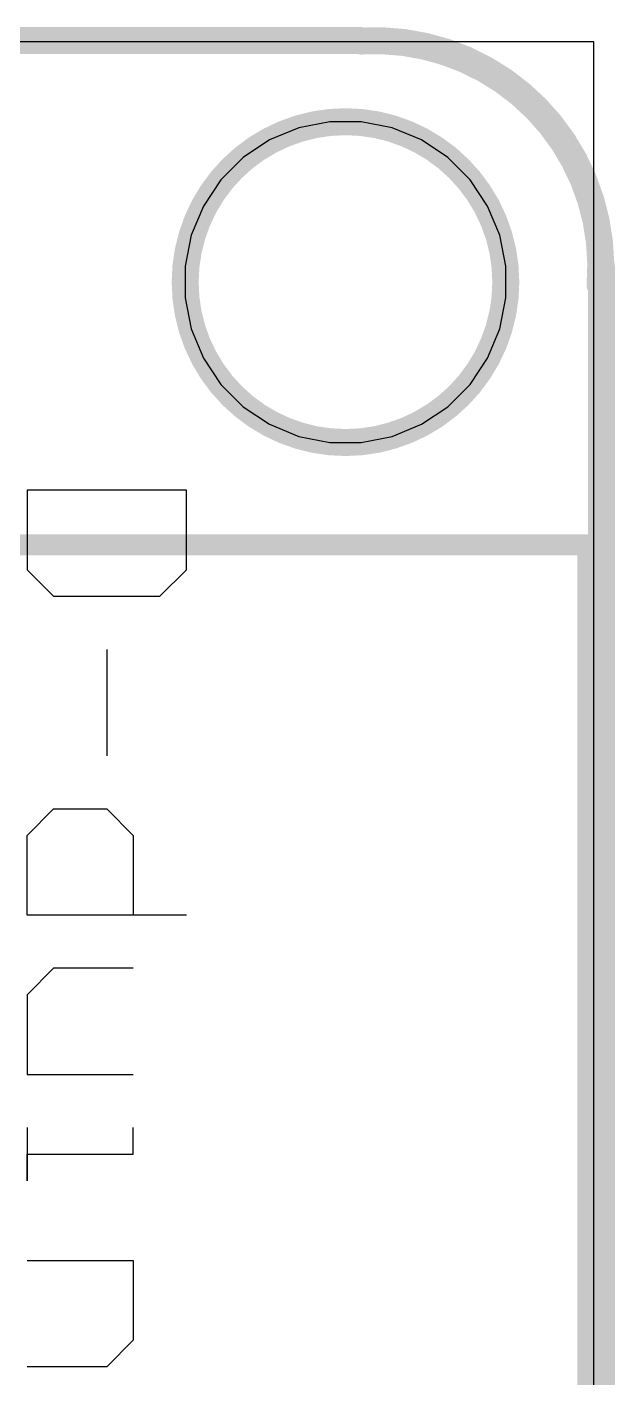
# Model space of a CAD drawing. Header units: millimetres. Extents: x 2.44 to 5.37, y 2.91 to 4.14.
# Drawn here: x 5.152 to 5.37, y 3.503 to 4.003 of the extents above; entities that cross this region are included whole.
import ezdxf

# ---------------------------------------------------------------- set-up
doc = ezdxf.new("R2010")
doc.units = ezdxf.units.MM
doc.header["$MEASUREMENT"] = 0
for name, color, linetype in [('BottomLayer', 5, 'Continuous'), ('BottomOverlay', 54, 'Continuous'), ('KeepOutLayer', 6, 'Continuous'), ('MidLayer1', 16, 'Continuous'), ('MidLayer2', 76, 'Continuous'), ('MultiLayer', 9, 'Continuous'), ('TopLayer', 1, 'Continuous'), ('TopOverlay', 2, 'Continuous')]:
    doc.layers.add(name, color=color, linetype=linetype)

# ---------------------------------------------------------------- blocks, each defined once
blk = doc.blocks.new('ESP32_WROVER_B_50')
at = {"layer": 'BottomOverlay', "const_width": 0.00787}
for points in [[(0.70866, 0.04331), (0.70866, -1.19488)], [(0, -1.19488), (0.70866, -1.19488)]]:
    blk.add_lwpolyline(points, dxfattribs=at)
at = {"layer": 'BottomOverlay', "const_width": 0.00394}
blk.add_lwpolyline([(0.70669, -1.19488, 1), (0.71063, -1.19488, 1)], format="xyb", close=True, dxfattribs=at)
blk.add_lwpolyline([(0.70669, -1.19488, 1), (0.71063, -1.19488, 1)], format="xyb", close=True, dxfattribs=at)

msp = doc.modelspace()

# ---------------------------------------------------------------- linework, layer by layer
at = {"layer": 'BottomLayer'}
for p, q in [((5.362, 3.998), (5.12248, 3.998)), ((5.362, 2.92), (5.362, 3.998))]:
    msp.add_line(p, q, dxfattribs=at)
at = {"layer": 'KeepOutLayer', "const_width": 0.01}
for points in [[(3.68182, 3.99848), (5.27557, 3.99848)], [(5.36486, 3.001), (5.36486, 3.91469)]]:
    msp.add_lwpolyline(points, dxfattribs=at)
at = {"layer": 'KeepOutLayer'}
for points, const_width in [([(5.27307, 3.99848, 1), (5.27807, 3.99848, 1)], 0.005), ([(5.27327, 3.99828, 1), (5.27827, 3.99828, 1)], 0.005), ([(5.32941, 3.909, 1), (5.21059, 3.909, 1)], 0.01), ([(5.36236, 3.91469, 1), (5.36736, 3.91469, 1)], 0.005), ([(5.20809, 3.909, 1), (5.21309, 3.909, 1)], 0.005), ([(5.32691, 3.909, 1), (5.33191, 3.909, 1)], 0.005), ([(5.36184, 3.90801, 1), (5.36684, 3.90801, 1)], 0.005)]:
    msp.add_lwpolyline(points, format="xyb", close=True, dxfattribs=dict(at, const_width=const_width))
at = {"layer": 'KeepOutLayer', "const_width": 0.01}
msp.add_lwpolyline([(5.27577, 3.99828, -0.45606), (5.36434, 3.90801)], format="xyb", dxfattribs=at)
at = {"layer": 'MidLayer1'}
for p, q in [((5.362, 3.998), (5.12248, 3.998)), ((5.362, 2.92), (5.362, 3.998))]:
    msp.add_line(p, q, dxfattribs=at)
at = {"layer": 'MidLayer2'}
for p, q in [((5.362, 3.998), (5.12248, 3.998)), ((5.362, 2.92), (5.362, 3.998))]:
    msp.add_line(p, q, dxfattribs=at)
at = {"layer": 'MultiLayer'}
for p, q in [((5.26415, 3.96841), (5.25267, 3.96613)), ((5.27, 3.96841), (5.26415, 3.96841)), ((5.27585, 3.96841), (5.27, 3.96841)), ((5.28733, 3.96613), (5.27585, 3.96841)), ((5.25267, 3.96613), (5.24186, 3.96165)), ((5.29814, 3.96165), (5.28733, 3.96613)), ((5.24186, 3.96165), (5.23213, 3.95515)), ((5.30787, 3.95515), (5.29814, 3.96165)), ((5.23213, 3.95515), (5.22385, 3.94687)), ((5.31615, 3.94687), (5.30787, 3.95515)), ((5.22385, 3.94687), (5.21735, 3.93714)), ((5.32265, 3.93714), (5.31615, 3.94687)), ((5.21735, 3.93714), (5.21287, 3.92633)), ((5.32713, 3.92633), (5.32265, 3.93714)), ((5.21287, 3.92633), (5.21059, 3.91485)), ((5.32941, 3.91485), (5.32713, 3.92633)), ((5.21059, 3.91485), (5.21059, 3.909)), ((5.32941, 3.909), (5.32941, 3.91485)), ((5.21059, 3.909), (5.21059, 3.909)), ((5.21059, 3.909), (5.21059, 3.90315)), ((5.32941, 3.90315), (5.32941, 3.909)), ((5.21059, 3.90315), (5.21287, 3.89167)), ((5.32713, 3.89167), (5.32941, 3.90315)), ((5.21287, 3.89167), (5.21735, 3.88086)), ((5.32265, 3.88086), (5.32713, 3.89167)), ((5.21735, 3.88086), (5.22385, 3.87113)), ((5.31615, 3.87113), (5.32265, 3.88086)), ((5.22385, 3.87113), (5.23213, 3.86285)), ((5.30787, 3.86285), (5.31615, 3.87113)), ((5.23213, 3.86285), (5.24186, 3.85635)), ((5.29814, 3.85635), (5.30787, 3.86285)), ((5.24186, 3.85635), (5.25267, 3.85187)), ((5.28733, 3.85187), (5.29814, 3.85635)), ((5.25267, 3.85187), (5.26415, 3.84959)), ((5.26415, 3.84959), (5.27, 3.84959)), ((5.27, 3.84959), (5.27585, 3.84959)), ((5.27585, 3.84959), (5.28733, 3.85187))]:
    msp.add_line(p, q, dxfattribs=at)
at = {"layer": 'TopLayer'}
for p, q in [((5.362, 3.998), (5.12248, 3.998)), ((5.362, 2.92), (5.362, 3.998))]:
    msp.add_line(p, q, dxfattribs=at)
at = {"layer": 'TopOverlay'}
for p, q in [((5.21104, 3.832), (5.152, 3.832)), ((5.152, 3.832), (5.152, 3.80248)), ((5.21104, 3.80248), (5.21104, 3.832)), ((5.152, 3.80248), (5.16184, 3.79264)), ((5.2012, 3.79264), (5.21104, 3.80248)), ((5.16184, 3.79264), (5.2012, 3.79264)), ((5.18152, 3.77296), (5.18152, 3.73361)), ((5.152, 3.70409), (5.16184, 3.71393)), ((5.16184, 3.71393), (5.18152, 3.71393)), ((5.18152, 3.71393), (5.19136, 3.70409)), ((5.152, 3.67457), (5.152, 3.70409)), ((5.19136, 3.70409), (5.19136, 3.67457)), ((5.21104, 3.67457), (5.152, 3.67457)), ((5.16184, 3.65489), (5.152, 3.64505)), ((5.19136, 3.65489), (5.16184, 3.65489)), ((5.152, 3.64505), (5.152, 3.61553)), ((5.152, 3.61553), (5.19136, 3.61553)), ((5.152, 3.59586), (5.152, 3.57618)), ((5.19136, 3.58602), (5.19136, 3.59586)), ((5.152, 3.57618), (5.152, 3.58602)), ((5.152, 3.58602), (5.19136, 3.58602)), ((5.152, 3.54666), (5.19136, 3.54666)), ((5.19136, 3.54666), (5.19136, 3.51714)), ((5.19136, 3.51714), (5.18152, 3.5073)), ((5.18152, 3.5073), (5.152, 3.5073))]:
    msp.add_line(p, q, dxfattribs=at)

# ---------------------------------------------------------------- block references
at = {"rotation": 90}
msp.add_blockref('ESP32_WROVER_B_50', (4.165, 3.10304), dxfattribs=at)

doc.saveas('drawing.dxf')
